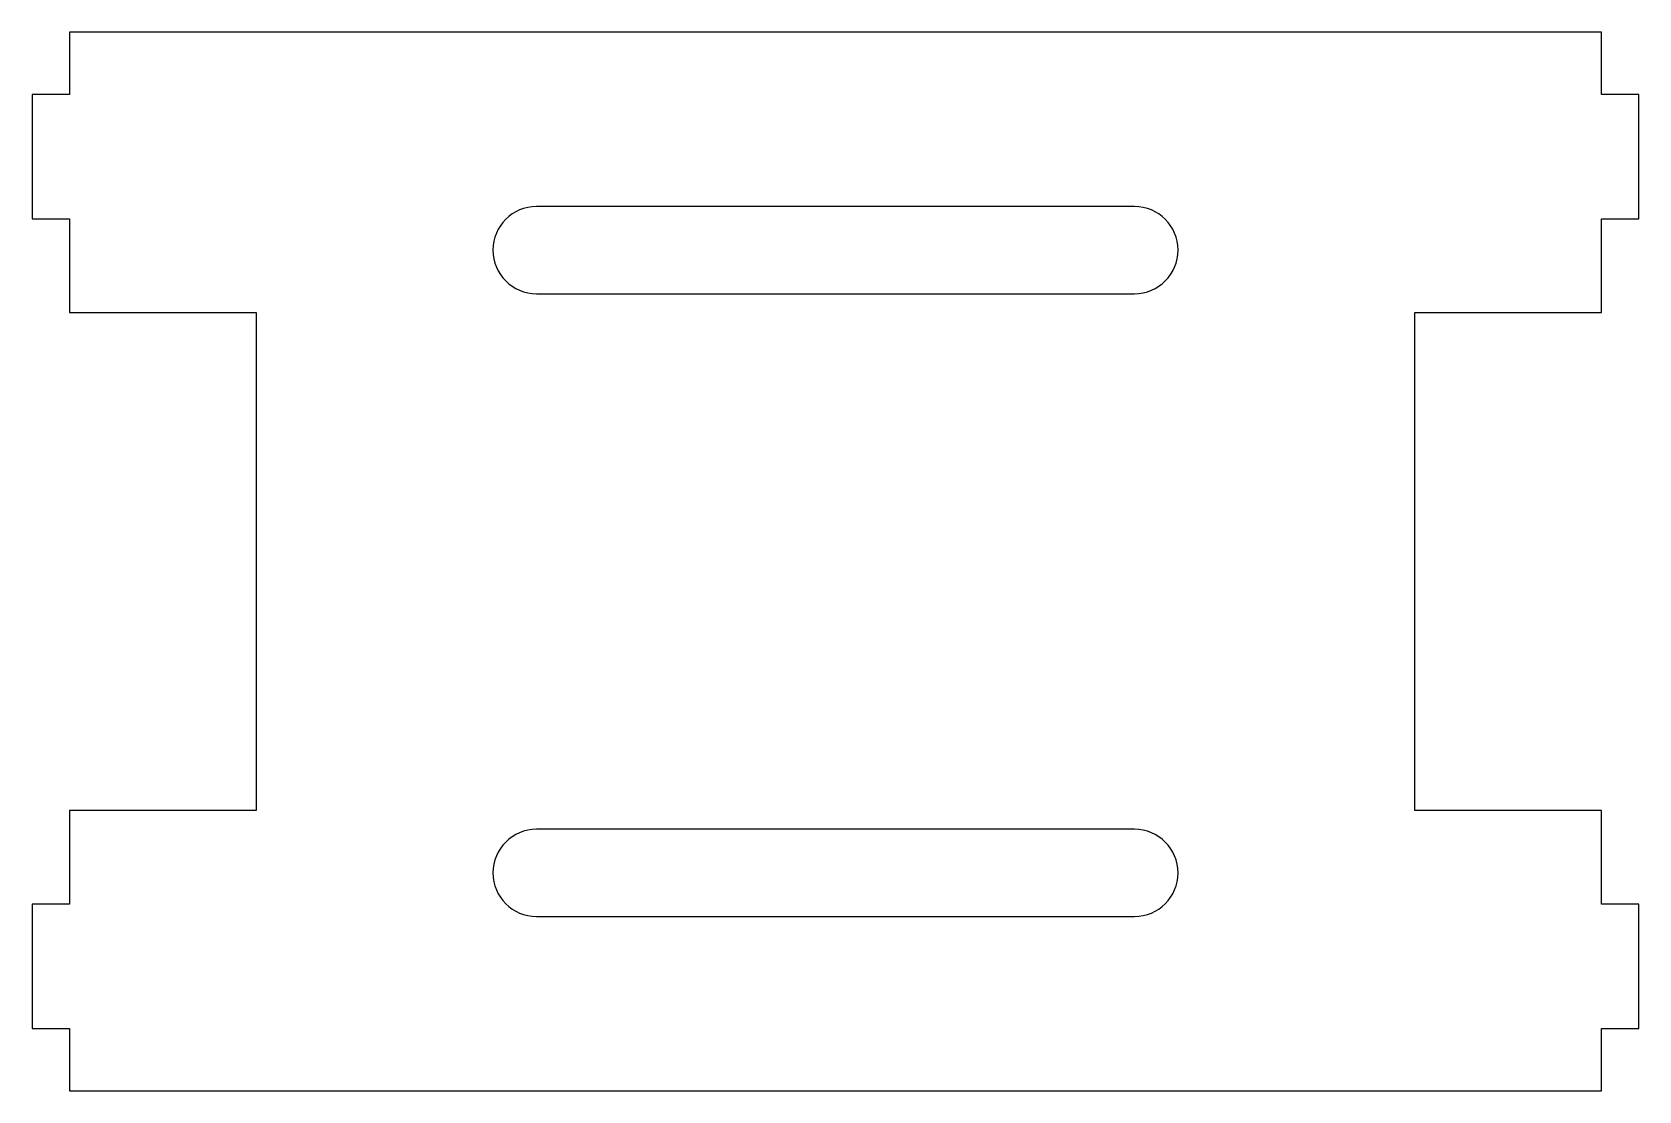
# Model space of a CAD drawing. Header units: millimetres. Extents: x -64 to 64, y -42 to 42.
import ezdxf

# ---------------------------------------------------------------- set-up
doc = ezdxf.new("R2010")
doc.units = ezdxf.units.MM

msp = doc.modelspace()

# ---------------------------------------------------------------- linework, layer by layer
at = {"color": 7, "linetype": 'Continuous', "lineweight": 25}
for p, q in [((-61.5, 42.5), (-61.5, 37.5)), ((61.5, 42.5), (-61.5, 42.5)), ((61.5, 37.5), (61.5, 42.5)), ((-64.5, 37.5), (-64.5, 27.5)), ((-61.5, 37.5), (-64.5, 37.5)), ((64.5, 37.5), (61.5, 37.5)), ((64.5, 27.5), (64.5, 37.5)), ((24, 28.5), (-24, 28.5)), ((-64.5, 27.5), (-61.5, 27.5)), ((-61.5, 27.5), (-61.5, 20)), ((61.5, 27.5), (64.5, 27.5)), ((61.5, 20), (61.5, 27.5)), ((-24, 21.5), (24, 21.5)), ((-61.5, 20), (-46.5, 20)), ((-46.5, 20), (-46.5, -20)), ((46.5, 20), (61.5, 20)), ((46.5, -20), (46.5, 20)), ((-61.5, -20), (-61.5, -27.5)), ((-46.5, -20), (-61.5, -20)), ((61.5, -20), (46.5, -20)), ((61.5, -27.5), (61.5, -20)), ((24, -21.5), (-24, -21.5)), ((-64.5, -27.5), (-64.5, -37.5)), ((-61.5, -27.5), (-64.5, -27.5)), ((64.5, -27.5), (61.5, -27.5)), ((64.5, -37.5), (64.5, -27.5)), ((-24, -28.5), (24, -28.5)), ((-64.5, -37.5), (-61.5, -37.5)), ((-61.5, -37.5), (-61.5, -42.5)), ((61.5, -37.5), (64.5, -37.5)), ((61.5, -42.5), (61.5, -37.5)), ((-61.5, -42.5), (61.5, -42.5))]:
    msp.add_line(p, q, dxfattribs=at)
for centre, start, end in [((-24, 25), 90, 270), ((24, 25), 270, 90), ((-24, -25), 90, 270), ((24, -25), 270, 90)]:
    msp.add_arc(centre, 3.5, start, end, dxfattribs=at)

doc.saveas('drawing.dxf')
